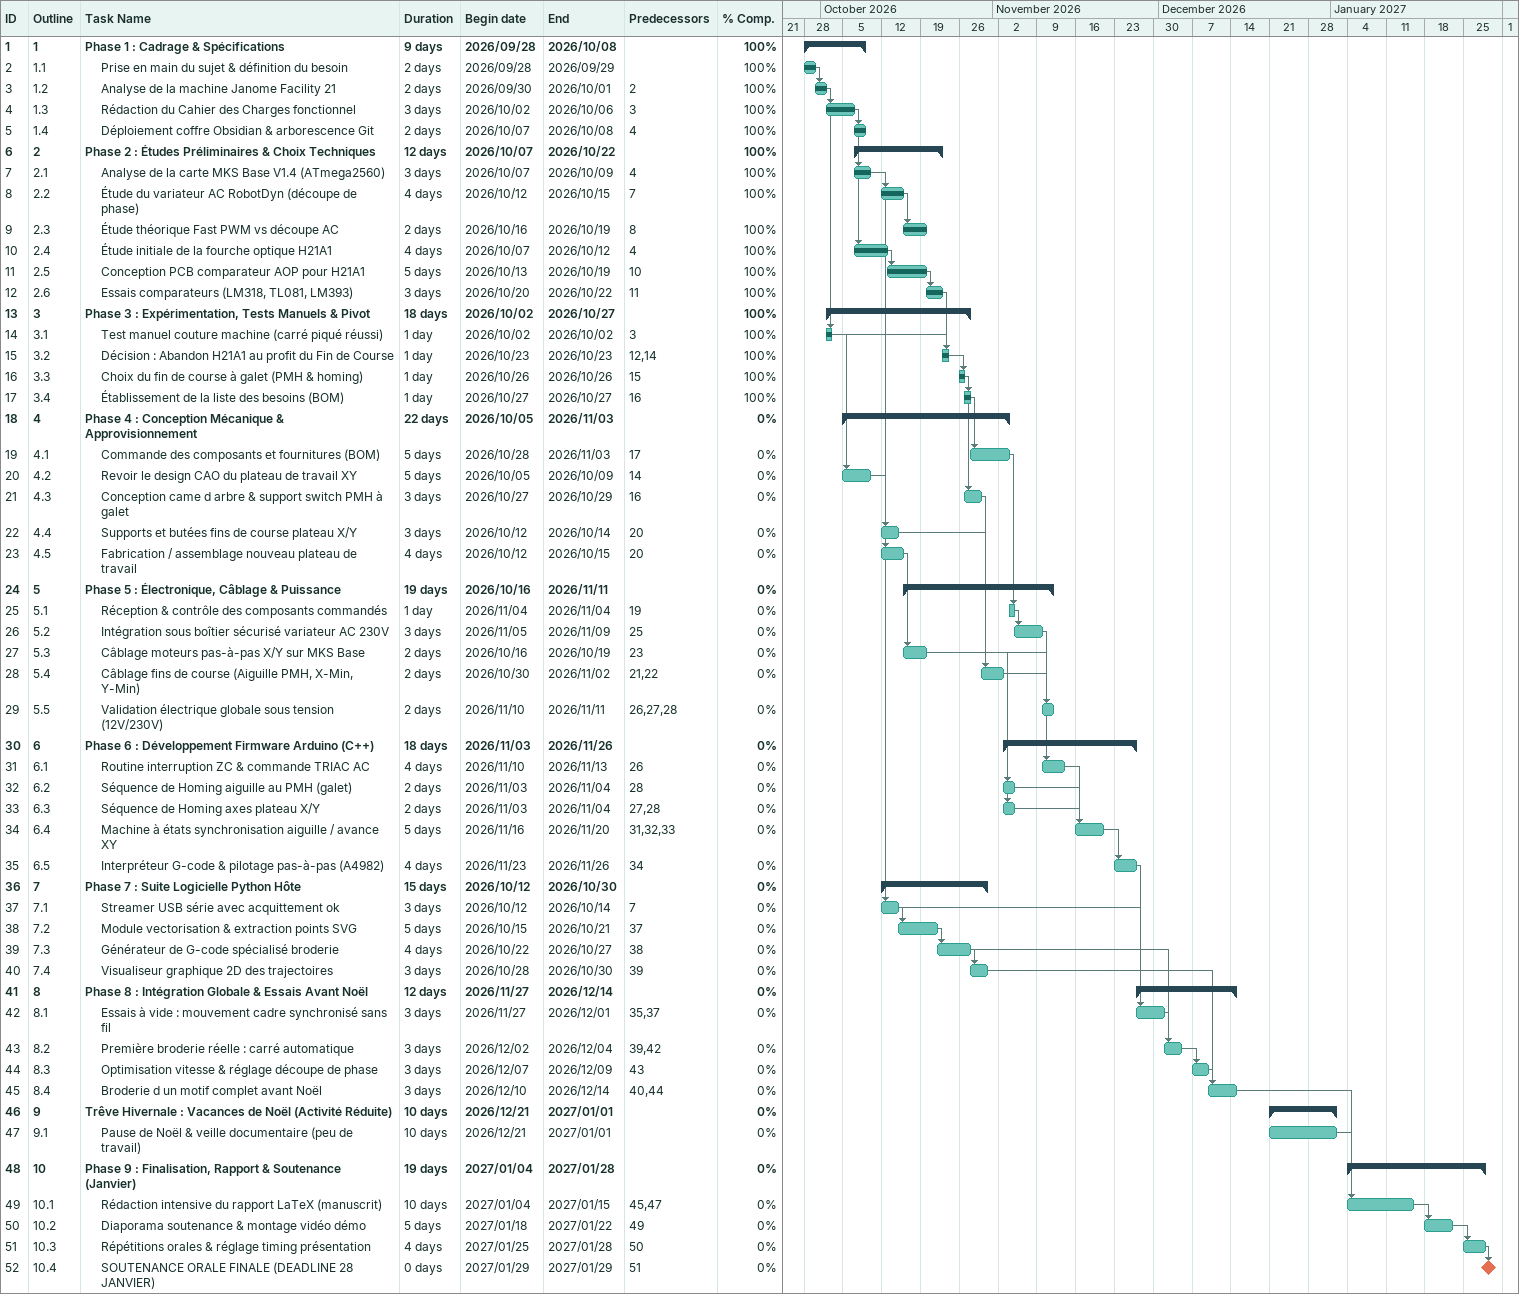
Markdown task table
| ID | WBS | Task | Duration | Start | Finish | Predecessors | % complete |
|---|---|---|---|---|---|---|---|
| 1 | 1 | **Phase 1 : Cadrage & Spécifications** | 9d | 2026-09-28 | 2026-10-08 |  | 100 |
| 2 | 1.1 | Prise en main du sujet & définition du besoin | 2d | 2026-09-28 | 2026-09-29 |  | 100 |
| 3 | 1.2 | Analyse de la machine Janome Facility 21 | 2d | 2026-09-30 | 2026-10-01 | 2 | 100 |
| 4 | 1.3 | Rédaction du Cahier des Charges fonctionnel | 3d | 2026-10-02 | 2026-10-06 | 3 | 100 |
| 5 | 1.4 | Déploiement coffre Obsidian & arborescence Git | 2d | 2026-10-07 | 2026-10-08 | 4 | 100 |
| 6 | 2 | **Phase 2 : Études Préliminaires & Choix Techniques** | 12d | 2026-10-07 | 2026-10-22 |  | 100 |
| 7 | 2.1 | Analyse de la carte MKS Base V1.4 (ATmega2560) | 3d | 2026-10-07 | 2026-10-09 | 4 | 100 |
| 8 | 2.2 | Étude du variateur AC RobotDyn (découpe de phase) | 4d | 2026-10-12 | 2026-10-15 | 7 | 100 |
| 9 | 2.3 | Étude théorique Fast PWM vs découpe AC | 2d | 2026-10-16 | 2026-10-19 | 8 | 100 |
| 10 | 2.4 | Étude initiale de la fourche optique H21A1 | 4d | 2026-10-07 | 2026-10-12 | 4 | 100 |
| 11 | 2.5 | Conception PCB comparateur AOP pour H21A1 | 5d | 2026-10-13 | 2026-10-19 | 10 | 100 |
| 12 | 2.6 | Essais comparateurs (LM318, TL081, LM393) | 3d | 2026-10-20 | 2026-10-22 | 11 | 100 |
| 13 | 3 | **Phase 3 : Expérimentation, Tests Manuels & Pivot** | 18d | 2026-10-02 | 2026-10-27 |  | 100 |
| 14 | 3.1 | Test manuel couture machine (carré piqué réussi) | 1d | 2026-10-02 | 2026-10-02 | 3 | 100 |
| 15 | 3.2 | Décision : Abandon H21A1 au profit du Fin de Course | 1d | 2026-10-23 | 2026-10-23 | 12, 14 | 100 |
| 16 | 3.3 | Choix du fin de course à galet (PMH & homing) | 1d | 2026-10-26 | 2026-10-26 | 15 | 100 |
| 17 | 3.4 | Établissement de la liste des besoins (BOM) | 1d | 2026-10-27 | 2026-10-27 | 16 | 100 |
| 18 | 4 | **Phase 4 : Conception Mécanique & Approvisionnement** | 22d | 2026-10-05 | 2026-11-03 |  | 0 |
| 19 | 4.1 | Commande des composants et fournitures (BOM) | 5d | 2026-10-28 | 2026-11-03 | 17 | 0 |
| 20 | 4.2 | Revoir le design CAO du plateau de travail XY | 5d | 2026-10-05 | 2026-10-09 | 14 | 0 |
| 21 | 4.3 | Conception came d arbre & support switch PMH à galet | 3d | 2026-10-27 | 2026-10-29 | 16 | 0 |
| 22 | 4.4 | Supports et butées fins de course plateau X/Y | 3d | 2026-10-12 | 2026-10-14 | 20 | 0 |
| 23 | 4.5 | Fabrication / assemblage nouveau plateau de travail | 4d | 2026-10-12 | 2026-10-15 | 20 | 0 |
| 24 | 5 | **Phase 5 : Électronique, Câblage & Puissance** | 19d | 2026-10-16 | 2026-11-11 |  | 0 |
| 25 | 5.1 | Réception & contrôle des composants commandés | 1d | 2026-11-04 | 2026-11-04 | 19 | 0 |
| 26 | 5.2 | Intégration sous boîtier sécurisé variateur AC 230V | 3d | 2026-11-05 | 2026-11-09 | 25 | 0 |
| 27 | 5.3 | Câblage moteurs pas-à-pas X/Y sur MKS Base | 2d | 2026-10-16 | 2026-10-19 | 23 | 0 |
| 28 | 5.4 | Câblage fins de course (Aiguille PMH, X-Min, Y-Min) | 2d | 2026-10-30 | 2026-11-02 | 21, 22 | 0 |
| 29 | 5.5 | Validation électrique globale sous tension (12V/230V) | 2d | 2026-11-10 | 2026-11-11 | 26, 27, 28 | 0 |
| 30 | 6 | **Phase 6 : Développement Firmware Arduino (C++)** | 18d | 2026-11-03 | 2026-11-26 |  | 0 |
| 31 | 6.1 | Routine interruption ZC & commande TRIAC AC | 4d | 2026-11-10 | 2026-11-13 | 26 | 0 |
| 32 | 6.2 | Séquence de Homing aiguille au PMH (galet) | 2d | 2026-11-03 | 2026-11-04 | 28 | 0 |
| 33 | 6.3 | Séquence de Homing axes plateau X/Y | 2d | 2026-11-03 | 2026-11-04 | 27, 28 | 0 |
| 34 | 6.4 | Machine à états synchronisation aiguille / avance XY | 5d | 2026-11-16 | 2026-11-20 | 31, 32, 33 | 0 |
| 35 | 6.5 | Interpréteur G-code & pilotage pas-à-pas (A4982) | 4d | 2026-11-23 | 2026-11-26 | 34 | 0 |
| 36 | 7 | **Phase 7 : Suite Logicielle Python Hôte** | 15d | 2026-10-12 | 2026-10-30 |  | 0 |
| 37 | 7.1 | Streamer USB série avec acquittement ok | 3d | 2026-10-12 | 2026-10-14 | 7 | 0 |
| 38 | 7.2 | Module vectorisation & extraction points SVG | 5d | 2026-10-15 | 2026-10-21 | 37 | 0 |
| 39 | 7.3 | Générateur de G-code spécialisé broderie | 4d | 2026-10-22 | 2026-10-27 | 38 | 0 |
| 40 | 7.4 | Visualiseur graphique 2D des trajectoires | 3d | 2026-10-28 | 2026-10-30 | 39 | 0 |
| 41 | 8 | **Phase 8 : Intégration Globale & Essais Avant Noël** | 12d | 2026-11-27 | 2026-12-14 |  | 0 |
| 42 | 8.1 | Essais à vide : mouvement cadre synchronisé sans fil | 3d | 2026-11-27 | 2026-12-01 | 35, 37 | 0 |
| 43 | 8.2 | Première broderie réelle : carré automatique | 3d | 2026-12-02 | 2026-12-04 | 39, 42 | 0 |
| 44 | 8.3 | Optimisation vitesse & réglage découpe de phase | 3d | 2026-12-07 | 2026-12-09 | 43 | 0 |
| 45 | 8.4 | Broderie d un motif complet avant Noël | 3d | 2026-12-10 | 2026-12-14 | 40, 44 | 0 |
| 46 | 9 | **Trêve Hivernale : Vacances de Noël (Activité Réduite)** | 10d | 2026-12-21 | 2027-01-01 |  | 0 |
| 47 | 9.1 | Pause de Noël & veille documentaire (peu de travail) | 10d | 2026-12-21 | 2027-01-01 |  | 0 |
| 48 | 10 | **Phase 9 : Finalisation, Rapport & Soutenance (Janvier)** | 19d | 2027-01-04 | 2027-01-28 |  | 0 |
| 49 | 10.1 | Rédaction intensive du rapport LaTeX (manuscrit) | 10d | 2027-01-04 | 2027-01-15 | 45, 47 | 0 |
| 50 | 10.2 | Diaporama soutenance & montage vidéo démo | 5d | 2027-01-18 | 2027-01-22 | 49 | 0 |
| 51 | 10.3 | Répétitions orales & réglage timing présentation | 4d | 2027-01-25 | 2027-01-28 | 50 | 0 |
| 52 | 10.4 | SOUTENANCE ORALE FINALE (DEADLINE 28 JANVIER) | 0d | 2027-01-29 | 2027-01-29 | 51 | 0 |
